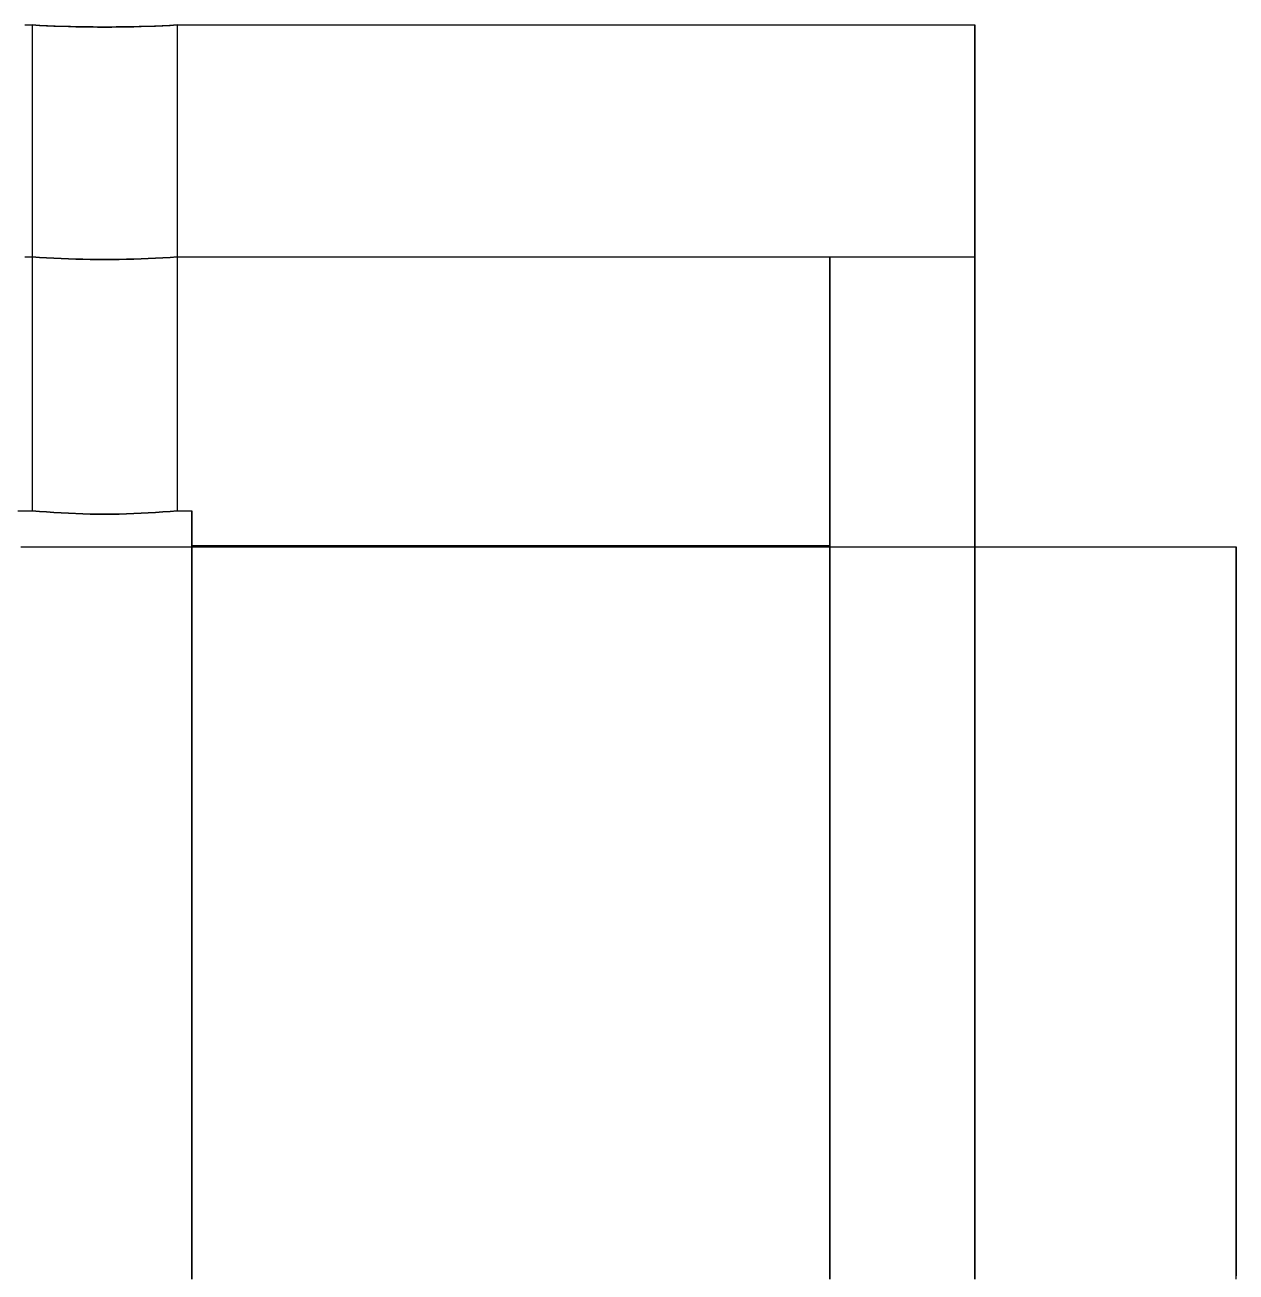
# Model space of a CAD drawing. Header units: millimetres. Extents: x -39 to 393, y -116 to 43.
# Drawn here: x -2.75 to 39, y 0 to 43 of the extents above; entities that cross this region are included whole.
import ezdxf

# ---------------------------------------------------------------- set-up
doc = ezdxf.new("R2010")
doc.units = ezdxf.units.MM
doc.layers.add('HIDDEN', color=8, linetype='Continuous')
doc.layers.add('VISIBLE', color=7, linetype='Continuous')

msp = doc.modelspace()

# ---------------------------------------------------------------- linework, layer by layer
at = {"layer": 'HIDDEN'}
for points in [[(-1.183474, 42.943575), (-1.447771, 42.951671), (-1.710291, 42.961321), (-1.975013, 42.972674), (-2.238976, 42.985614), (-2.5, 43)], [(-2.5, 43), (-2.5, 42.741935), (-2.5, 42.483871), (-2.5, 42.225806), (-2.5, 41.967742), (-2.5, 41.709677), (-2.5, 41.451613), (-2.5, 41.193548), (-2.5, 40.935484), (-2.5, 40.677419), (-2.5, 40.419355), (-2.5, 40.16129), (-2.5, 39.903226), (-2.5, 39.645161), (-2.5, 39.387097), (-2.5, 39.129032), (-2.5, 38.870968), (-2.5, 38.612903), (-2.5, 38.354839), (-2.5, 38.096774), (-2.5, 37.83871), (-2.5, 37.580645), (-2.5, 37.322581), (-2.5, 37.064516), (-2.5, 36.806452), (-2.5, 36.548387), (-2.5, 36.290323), (-2.5, 36.032258), (-2.5, 35.774194), (-2.5, 35.516129), (-2.5, 35.258065), (-2.5, 35)], [(2.5, 43), (2.5, 42.741935), (2.5, 42.483871), (2.5, 42.225806), (2.5, 41.967742), (2.5, 41.709677), (2.5, 41.451613), (2.5, 41.193548), (2.5, 40.935484), (2.5, 40.677419), (2.5, 40.419355), (2.5, 40.16129), (2.5, 39.903226), (2.5, 39.645161), (2.5, 39.387097), (2.5, 39.129032), (2.5, 38.870968), (2.5, 38.612903), (2.5, 38.354839), (2.5, 38.096774), (2.5, 37.83871), (2.5, 37.580645), (2.5, 37.322581), (2.5, 37.064516), (2.5, 36.806452), (2.5, 36.548387), (2.5, 36.290323), (2.5, 36.032258), (2.5, 35.774194), (2.5, 35.516129), (2.5, 35.258065), (2.5, 35)], [(30, -0.25), (30, 0), (30, 0.25), (30, 0.5), (30, 0.75), (30, 1), (30, 1.25), (30, 1.5), (30, 1.75), (30, 2), (30, 2.25), (30, 2.5), (30, 2.75), (30, 3), (30, 3.25), (30, 3.5), (30, 3.75), (30, 4), (30, 4.25), (30, 4.5), (30, 4.75), (30, 5), (30, 5.25), (30, 5.5), (30, 5.75), (30, 6), (30, 6.25), (30, 6.5), (30, 6.75), (30, 7), (30, 7.25), (30, 7.5), (30, 7.75), (30, 8), (30, 8.25), (30, 8.5), (30, 8.75), (30, 9), (30, 9.25), (30, 9.501024), (30, 9.75), (30, 10), (30, 10.25), (30, 10.5), (30, 10.75), (30, 11), (30, 11.25), (30, 11.5), (30, 11.75), (30, 12), (30, 12.25), (30, 12.5), (30, 12.75), (30, 13), (30, 13.25), (30, 13.5), (30, 13.75), (30, 14), (30, 14.25), (30, 14.5), (30, 14.75), (30, 15), (30, 15.25), (30, 15.5), (30, 15.75), (30, 16), (30, 16.25), (30, 16.5), (30, 16.75), (30, 17), (30, 17.25), (30, 17.5), (30, 17.75), (30, 18), (30, 18.25), (30, 18.500107), (30, 18.75), (30, 19), (30, 19.25), (30, 19.5), (30, 19.75), (30, 20), (30, 20.25), (30, 20.5), (30, 20.75), (30, 21), (30, 21.25), (30, 21.5), (30, 21.75), (30, 22), (30, 22.25), (30, 22.5), (30, 22.75), (30, 23), (30, 23.25), (30, 23.5), (30, 23.75), (30, 24), (30, 24.25), (30, 24.5), (30, 24.75), (30, 25), (30, 25.25), (30, 25.5), (30, 25.75), (30, 26), (30, 26.25), (30, 26.5), (30, 26.75), (30, 27), (30, 27.25), (30, 27.5), (30, 27.75), (30, 28), (30, 28.25), (30, 28.5), (30, 28.75), (30, 29), (30, 29.25), (30, 29.5), (30, 29.75), (30, 30), (30, 30.25), (30, 30.5), (30, 30.75), (30, 31), (30, 31.25), (30, 31.5), (30, 31.75), (30, 32), (30, 32.25), (30, 32.5), (30, 32.75), (30, 33), (30, 33.25), (30, 33.5), (30, 33.75), (30, 34), (30, 34.25), (30, 34.5), (30, 34.75), (30, 35), (30, 35.25), (30, 35.5), (30, 35.75), (30, 36), (30, 36.25), (30, 36.5), (30, 36.75), (30, 37), (30, 37.25), (30, 37.5), (30, 37.75), (30, 38), (30, 38.25), (30, 38.5), (30, 38.755008), (30, 39), (30, 39.25), (30, 39.5), (30, 39.75), (30, 40), (30, 40.25), (30, 40.5), (30, 40.75), (30, 41), (30, 41.25), (30, 41.5), (30, 41.75), (30, 42), (30, 42.25), (30, 42.5), (30, 42.75), (30, 43)], [(-2.752809, 35), (-2.5, 35)], [(-2.752294, 35), (-2.5, 35)], [(2.5, 35), (2.250671, 34.983075), (2.001723, 34.967941), (1.751309, 34.9545), (1.501005, 34.942854), (1.251154, 34.933013), (1.001029, 34.924949), (0.750643, 34.918669), (0.50056, 34.914189), (0.250214, 34.911497), (0, 34.9106), (-0.250214, 34.911497), (-0.50056, 34.914189), (-0.750643, 34.918669), (-1.001029, 34.924949), (-1.251154, 34.933013), (-1.501004, 34.942854), (-1.751308, 34.9545), (-2.001722, 34.967941), (-2.25067, 34.983075), (-2.5, 35)], [(-2.5, 35), (-2.251272, 34.983113), (-2.001739, 34.967942), (-1.751508, 34.95451), (-1.501375, 34.942869), (-1.250931, 34.933005), (-1.000982, 34.924948), (-0.750777, 34.918672), (-0.500465, 34.914187), (-0.250284, 34.911497), (0, 34.9106)], [(2.5, 35), (2.250674, 34.983075), (2.001723, 34.967941), (1.75131, 34.9545), (1.501007, 34.942854), (1.251152, 34.933013), (1.00103, 34.924949), (0.750641, 34.918669), (0.50056, 34.914189), (0.250214, 34.911497), (0, 34.9106), (-0.250215, 34.911497), (-0.500559, 34.914189), (-0.750645, 34.918669), (-1.001028, 34.924949), (-1.251157, 34.933013), (-1.500998, 34.942853), (-1.7513, 34.9545), (-2.001718, 34.967941), (-2.250662, 34.983074), (-2.5, 35)], [(-2.5, 35), (-2.251272, 34.983113), (-2.001739, 34.967942), (-1.751507, 34.95451), (-1.501375, 34.942869), (-1.25093, 34.933005), (-1.000982, 34.924948), (-0.750777, 34.918672), (-0.500465, 34.914187), (-0.250284, 34.911497), (0, 34.9106)], [(-2.5, 35), (-2.5, 34.742647), (-2.5, 34.485294), (-2.5, 34.227941), (-2.5, 33.970588), (-2.5, 33.713235), (-2.5, 33.455882), (-2.5, 33.198529), (-2.5, 32.941176), (-2.5, 32.683824), (-2.5, 32.426471), (-2.5, 32.169118), (-2.5, 31.911765), (-2.5, 31.654412), (-2.5, 31.397059), (-2.5, 31.139706), (-2.5, 30.882353), (-2.5, 30.625), (-2.5, 30.367647), (-2.5, 30.110294), (-2.5, 29.852941), (-2.5, 29.595588), (-2.5, 29.338235), (-2.5, 29.080882), (-2.5, 28.823529), (-2.5, 28.566176), (-2.5, 28.308824), (-2.5, 28.051471), (-2.5, 27.794118), (-2.5, 27.536765), (-2.5, 27.279412), (-2.5, 27.022059), (-2.5, 26.764706), (-2.5, 26.507353), (-2.5, 26.25)], [(0, 34.9106), (0.250284, 34.911497), (0.500459, 34.914187), (0.750786, 34.918672), (1.000968, 34.924947), (1.250978, 34.933007), (1.501404, 34.942871), (1.751553, 34.954512), (2.00175, 34.967942), (2.251295, 34.983115), (2.5, 35)], [(0, 34.9106), (0.250284, 34.911497), (0.500459, 34.914187), (0.750786, 34.918672), (1.000968, 34.924947), (1.250978, 34.933007), (1.501404, 34.942871), (1.751553, 34.954512), (2.00175, 34.967942), (2.251295, 34.983115), (2.5, 35)], [(2.5, 35), (2.752294, 35), (3.004587, 35), (3.256881, 35), (3.509174, 35), (3.761468, 35), (4.013761, 35), (4.266055, 35), (4.518349, 35), (4.770642, 35), (5.022936, 35), (5.275229, 35), (5.527523, 35), (5.779817, 35), (6.03211, 35), (6.284404, 35), (6.536697, 35), (6.788991, 35), (7.041284, 35), (7.293578, 35), (7.545872, 35), (7.798165, 35), (8.050459, 35), (8.302752, 35), (8.555046, 35), (8.807339, 35), (9.059633, 35), (9.311927, 35), (9.56422, 35), (9.816514, 35), (10.068807, 35), (10.321101, 35), (10.573394, 35), (10.825688, 35), (11.077982, 35), (11.330275, 35), (11.582569, 35), (11.834862, 35), (12.087156, 35), (12.33945, 35), (12.591743, 35), (12.844037, 35), (13.09633, 35), (13.348624, 35), (13.600917, 35), (13.853211, 35), (14.105505, 35), (14.357798, 35), (14.610092, 35), (14.862385, 35), (15.114679, 35), (15.366972, 35), (15.619266, 35), (15.87156, 35), (16.123853, 35), (16.376147, 35), (16.62844, 35), (16.880734, 35), (17.133028, 35), (17.385321, 35), (17.637615, 35), (17.889908, 35), (18.142202, 35), (18.394495, 35), (18.646789, 35), (18.899083, 35), (19.151376, 35), (19.40367, 35), (19.655963, 35), (19.908257, 35), (20.16055, 35), (20.412844, 35), (20.665138, 35), (20.917431, 35), (21.169725, 35), (21.422018, 35), (21.674312, 35), (21.926606, 35), (22.178899, 35), (22.431193, 35), (22.683486, 35), (22.93578, 35), (23.188073, 35), (23.440367, 35), (23.692661, 35), (23.944954, 35), (24.197248, 35), (24.449541, 35), (24.701835, 35), (24.954128, 35), (25.206422, 35), (25.458716, 35), (25.711009, 35), (25.963303, 35), (26.215596, 35), (26.46789, 35), (26.720183, 35), (26.972477, 35), (27.224771, 35), (27.477064, 35), (27.729358, 35), (27.981651, 35), (28.233945, 35), (28.486239, 35), (28.738532, 35), (28.990826, 35), (29.243119, 35), (29.495413, 35), (29.747706, 35), (30, 35)], [(2.5, 35), (2.752809, 35), (3.005618, 35), (3.258427, 35), (3.511236, 35), (3.764045, 35), (4.016854, 35), (4.269663, 35), (4.522472, 35), (4.775281, 35), (5.02809, 35), (5.280899, 35), (5.533708, 35), (5.786517, 35), (6.039326, 35), (6.292135, 35), (6.544944, 35), (6.797753, 35), (7.050562, 35), (7.303371, 35), (7.55618, 35), (7.808989, 35), (8.061798, 35), (8.314607, 35), (8.567416, 35), (8.820225, 35), (9.073034, 35), (9.325843, 35), (9.578652, 35), (9.831461, 35), (10.08427, 35), (10.337079, 35), (10.589888, 35), (10.842697, 35), (11.095506, 35), (11.348315, 35), (11.601124, 35), (11.853933, 35), (12.106742, 35), (12.359551, 35), (12.61236, 35), (12.865169, 35), (13.117978, 35), (13.370787, 35), (13.623596, 35), (13.876404, 35), (14.129213, 35), (14.382022, 35), (14.634831, 35), (14.88764, 35), (15.140449, 35), (15.393258, 35), (15.646067, 35), (15.898876, 35), (16.151685, 35), (16.404494, 35), (16.657303, 35), (16.910112, 35), (17.162921, 35), (17.41573, 35), (17.668539, 35), (17.921348, 35), (18.174157, 35), (18.426966, 35), (18.679775, 35), (18.932584, 35), (19.185393, 35), (19.438202, 35), (19.691011, 35), (19.94382, 35), (20.196629, 35), (20.449438, 35), (20.702247, 35), (20.955056, 35), (21.207865, 35), (21.460674, 35), (21.713483, 35), (21.966292, 35), (22.219101, 35), (22.47191, 35), (22.724719, 35), (22.977528, 35), (23.230337, 35), (23.483146, 35), (23.735955, 35), (23.988764, 35), (24.241573, 35), (24.494382, 35), (24.747191, 35), (25, 35)], [(2.5, 35), (2.5, 34.742647), (2.5, 34.485294), (2.5, 34.227941), (2.5, 33.970588), (2.5, 33.713235), (2.5, 33.455882), (2.5, 33.198529), (2.5, 32.941176), (2.5, 32.683824), (2.5, 32.426471), (2.5, 32.169118), (2.5, 31.911765), (2.5, 31.654412), (2.5, 31.397059), (2.5, 31.139706), (2.5, 30.882353), (2.5, 30.625), (2.5, 30.367647), (2.5, 30.110294), (2.5, 29.852941), (2.5, 29.595588), (2.5, 29.338235), (2.5, 29.080882), (2.5, 28.823529), (2.5, 28.566176), (2.5, 28.308824), (2.5, 28.051471), (2.5, 27.794118), (2.5, 27.536765), (2.5, 27.279412), (2.5, 27.022059), (2.5, 26.764706), (2.5, 26.507353), (2.5, 26.25)], [(25, 35), (25, 34.749104), (25, 34.498208), (25, 34.247312), (25, 33.996416), (25, 33.74552), (25, 33.494624), (25, 33.243728), (25, 32.992832), (25, 32.741935), (25, 32.491039), (25, 32.240143), (25, 31.989247), (25, 31.738351), (25, 31.487455), (25, 31.236559), (25, 30.985663), (25, 30.734767), (25, 30.483871), (25, 30.232975), (25, 29.982079), (25, 29.731183), (25, 29.480287), (25, 29.229391), (25, 28.978495), (25, 28.727599), (25, 28.476703), (25, 28.225806), (25, 27.97491), (25, 27.724014), (25, 27.473118), (25, 27.222222), (25, 26.971326), (25, 26.72043), (25, 26.469534), (25, 26.218638), (25, 25.967742), (25, 25.716846), (25, 25.46595), (25, 25.215054), (25, 24.964158), (25, 24.713262), (25, 24.462366), (25, 24.21147), (25, 23.960573), (25, 23.709677), (25, 23.458781), (25, 23.207885), (25, 22.956989), (25, 22.706093), (25, 22.455197), (25, 22.204301), (25, 21.953405), (25, 21.702509), (25, 21.451613), (25, 21.200717), (25, 20.949821), (25, 20.698925), (25, 20.448029), (25, 20.197133), (25, 19.946237), (25, 19.695341), (25, 19.444444), (25, 19.193548), (25, 18.942652), (25, 18.691756), (25, 18.44086), (25, 18.189964), (25, 17.939068), (25, 17.688172), (25, 17.437276), (25, 17.18638), (25, 16.935484), (25, 16.684588), (25, 16.433692), (25, 16.182796), (25, 15.9319), (25, 15.681004), (25, 15.430108), (25, 15.183424), (25, 14.928315), (25, 14.677419), (25, 14.426523), (25, 14.175627), (25, 13.924731), (25, 13.673835), (25, 13.422939), (25, 13.172043), (25, 12.921147), (25, 12.670251), (25, 12.419355), (25, 12.168459), (25, 11.917563), (25, 11.666667), (25, 11.415771), (25, 11.164875), (25, 10.913978), (25, 10.663082), (25, 10.412186), (25, 10.16129), (25, 9.910394), (25, 9.659498), (25, 9.408602), (25, 9.157706), (25, 8.90681), (25, 8.655914), (25, 8.405018), (25, 8.154122), (25, 7.903226), (25, 7.65233), (25, 7.401434), (25, 7.150538), (25, 6.899642), (25, 6.648746), (25, 6.397849), (25, 6.146953), (25, 5.896057), (25, 5.645161), (25, 5.394265), (25, 5.143369), (25, 4.892473), (25, 4.641577), (25, 4.390681), (25, 4.139785), (25, 3.888889), (25, 3.637993), (25, 3.387097), (25, 3.136201), (25, 2.885305), (25, 2.634409), (25, 2.383513), (25, 2.132616), (25, 1.88172), (25, 1.630824), (25, 1.379928), (25, 1.129032), (25, 0.878136), (25, 0.62724), (25, 0.376344), (25, 0.125448), (25, -0.125448)], [(25, -0.125448), (25, 0.125448), (25, 0.376344), (25, 0.62724), (25, 0.878136), (25, 1.129032), (25, 1.379928), (25, 1.630824), (25, 1.88172), (25, 2.132616), (25, 2.383513), (25, 2.634409), (25, 2.885305), (25, 3.136201), (25, 3.387097), (25, 3.637993), (25, 3.888889), (25, 4.139785), (25, 4.390681), (25, 4.641577), (25, 4.892473), (25, 5.143369), (25, 5.394265), (25, 5.645161), (25, 5.896057), (25, 6.146953), (25, 6.397849), (25, 6.648746), (25, 6.899642), (25, 7.150538), (25, 7.401434), (25, 7.65233), (25, 7.903226), (25, 8.154122), (25, 8.405018), (25, 8.655914), (25, 8.90681), (25, 9.157706), (25, 9.408602), (25, 9.659498), (25, 9.910394), (25, 10.16129), (25, 10.412186), (25, 10.663082), (25, 10.913978), (25, 11.164875), (25, 11.415771), (25, 11.666667), (25, 11.917563), (25, 12.168459), (25, 12.419355), (25, 12.670251), (25, 12.921147), (25, 13.172043), (25, 13.422939), (25, 13.673835), (25, 13.924731), (25, 14.175627), (25, 14.426523), (25, 14.677419), (25, 14.928315), (25, 15.183424), (25, 15.430108), (25, 15.681004), (25, 15.9319), (25, 16.182796), (25, 16.433692), (25, 16.684588), (25, 16.935484), (25, 17.18638), (25, 17.437276), (25, 17.688172), (25, 17.939068), (25, 18.189964), (25, 18.44086), (25, 18.691756), (25, 18.942652), (25, 19.193548), (25, 19.444444), (25, 19.695341), (25, 19.946237), (25, 20.197133), (25, 20.448029), (25, 20.698925), (25, 20.949821), (25, 21.200717), (25, 21.451613), (25, 21.702509), (25, 21.953405), (25, 22.204301), (25, 22.455197), (25, 22.706093), (25, 22.956989), (25, 23.207885), (25, 23.458781), (25, 23.709677), (25, 23.960573), (25, 24.21147), (25, 24.462366), (25, 24.713262), (25, 24.964158), (25, 25.215054), (25, 25.46595), (25, 25.716846), (25, 25.967742), (25, 26.218638), (25, 26.469534), (25, 26.72043), (25, 26.971326), (25, 27.222222), (25, 27.473118), (25, 27.724014), (25, 27.97491), (25, 28.225806), (25, 28.476703), (25, 28.727599), (25, 28.978495), (25, 29.229391), (25, 29.480287), (25, 29.731183), (25, 29.982079), (25, 30.232975), (25, 30.483871), (25, 30.734767), (25, 30.985663), (25, 31.236559), (25, 31.487455), (25, 31.738351), (25, 31.989247), (25, 32.240143), (25, 32.491039), (25, 32.741935), (25, 32.992832), (25, 33.243728), (25, 33.494624), (25, 33.74552), (25, 33.996416), (25, 34.247312), (25, 34.498208), (25, 34.749104), (25, 35)], [(30, 35), (30, 34.749104), (30, 34.498208), (30, 34.247312), (30, 33.996416), (30, 33.74552), (30, 33.494624), (30, 33.243728), (30, 32.992832), (30, 32.741935), (30, 32.491039), (30, 32.240143), (30, 31.989247), (30, 31.738351), (30, 31.487455), (30, 31.236559), (30, 30.985663), (30, 30.734767), (30, 30.483871), (30, 30.232975), (30, 29.982079), (30, 29.731183), (30, 29.480287), (30, 29.229391), (30, 28.978495), (30, 28.727599), (30, 28.476703), (30, 28.225806), (30, 27.97491), (30, 27.724014), (30, 27.473118), (30, 27.222222), (30, 26.971326), (30, 26.72043), (30, 26.469534), (30, 26.218638), (30, 25.967742), (30, 25.716846), (30, 25.46595), (30, 25.215054), (30, 24.964158), (30, 24.713262), (30, 24.462366), (30, 24.21147), (30, 23.960573), (30, 23.709677), (30, 23.458781), (30, 23.207885), (30, 22.956989), (30, 22.706093), (30, 22.455197), (30, 22.204301), (30, 21.953405), (30, 21.702509), (30, 21.451613), (30, 21.200717), (30, 20.949821), (30, 20.698925), (30, 20.448029), (30, 20.197133), (30, 19.946237), (30, 19.695341), (30, 19.444444), (30, 19.193548), (30, 18.942652), (30, 18.691756), (30, 18.44086), (30, 18.189964), (30, 17.939068), (30, 17.688172), (30, 17.437276), (30, 17.18638), (30, 16.935484), (30, 16.684588), (30, 16.433692), (30, 16.182796), (30, 15.9319), (30, 15.681004), (30, 15.430108), (30, 15.183424), (30, 14.928315), (30, 14.677419), (30, 14.426523), (30, 14.175627), (30, 13.924731), (30, 13.673835), (30, 13.422939), (30, 13.172043), (30, 12.921147), (30, 12.670251), (30, 12.419355), (30, 12.168459), (30, 11.917563), (30, 11.666667), (30, 11.415771), (30, 11.164875), (30, 10.913978), (30, 10.663082), (30, 10.412186), (30, 10.16129), (30, 9.910394), (30, 9.659498), (30, 9.408602), (30, 9.157706), (30, 8.90681), (30, 8.655914), (30, 8.405018), (30, 8.154122), (30, 7.903226), (30, 7.65233), (30, 7.401434), (30, 7.150538), (30, 6.899642), (30, 6.648746), (30, 6.397849), (30, 6.146953), (30, 5.896057), (30, 5.645161), (30, 5.394265), (30, 5.143369), (30, 4.892473), (30, 4.641577), (30, 4.390681), (30, 4.139785), (30, 3.888889), (30, 3.637993), (30, 3.387097), (30, 3.136201), (30, 2.885305), (30, 2.634409), (30, 2.383513), (30, 2.132616), (30, 1.88172), (30, 1.630824), (30, 1.379928), (30, 1.129032), (30, 0.878136), (30, 0.62724), (30, 0.376344), (30, 0.125448), (30, -0.125448)], [(30, -0.125448), (30, 0.125448), (30, 0.376344), (30, 0.62724), (30, 0.878136), (30, 1.129032), (30, 1.379928), (30, 1.630824), (30, 1.88172), (30, 2.132616), (30, 2.383513), (30, 2.634409), (30, 2.885305), (30, 3.136201), (30, 3.387097), (30, 3.637993), (30, 3.888889), (30, 4.139785), (30, 4.390681), (30, 4.641577), (30, 4.892473), (30, 5.143369), (30, 5.394265), (30, 5.645161), (30, 5.896057), (30, 6.146953), (30, 6.397849), (30, 6.648746), (30, 6.899642), (30, 7.150538), (30, 7.401434), (30, 7.65233), (30, 7.903226), (30, 8.154122), (30, 8.405018), (30, 8.655914), (30, 8.90681), (30, 9.157706), (30, 9.408602), (30, 9.659498), (30, 9.910394), (30, 10.16129), (30, 10.412186), (30, 10.663082), (30, 10.913978), (30, 11.164875), (30, 11.415771), (30, 11.666667), (30, 11.917563), (30, 12.168459), (30, 12.419355), (30, 12.670251), (30, 12.921147), (30, 13.172043), (30, 13.422939), (30, 13.673835), (30, 13.924731), (30, 14.175627), (30, 14.426523), (30, 14.677419), (30, 14.928315), (30, 15.183424), (30, 15.430108), (30, 15.681004), (30, 15.9319), (30, 16.182796), (30, 16.433692), (30, 16.684588), (30, 16.935484), (30, 17.18638), (30, 17.437276), (30, 17.688172), (30, 17.939068), (30, 18.189964), (30, 18.44086), (30, 18.691756), (30, 18.942652), (30, 19.193548), (30, 19.444444), (30, 19.695341), (30, 19.946237), (30, 20.197133), (30, 20.448029), (30, 20.698925), (30, 20.949821), (30, 21.200717), (30, 21.451613), (30, 21.702509), (30, 21.953405), (30, 22.204301), (30, 22.455197), (30, 22.706093), (30, 22.956989), (30, 23.207885), (30, 23.458781), (30, 23.709677), (30, 23.960573), (30, 24.21147), (30, 24.462366), (30, 24.713262), (30, 24.964158), (30, 25.215054), (30, 25.46595), (30, 25.716846), (30, 25.967742), (30, 26.218638), (30, 26.469534), (30, 26.72043), (30, 26.971326), (30, 27.222222), (30, 27.473118), (30, 27.724014), (30, 27.97491), (30, 28.225806), (30, 28.476703), (30, 28.727599), (30, 28.978495), (30, 29.229391), (30, 29.480287), (30, 29.731183), (30, 29.982079), (30, 30.232975), (30, 30.483871), (30, 30.734767), (30, 30.985663), (30, 31.236559), (30, 31.487455), (30, 31.738351), (30, 31.989247), (30, 32.240143), (30, 32.491039), (30, 32.741935), (30, 32.992832), (30, 33.243728), (30, 33.494624), (30, 33.74552), (30, 33.996416), (30, 34.247312), (30, 34.498208), (30, 34.749104), (30, 35)], [(-3, 26.25), (-2.5, 26.25)], [(2.5, 26.25), (2.250936, 26.227451), (2.002189, 26.207275), (1.751892, 26.189342), (1.501635, 26.173792), (1.251774, 26.160647), (1.001585, 26.149869), (0.751095, 26.141474), (0.500878, 26.135481), (0.250378, 26.131881), (0, 26.130681), (-0.25038, 26.131881), (-0.500878, 26.135481), (-0.751099, 26.141474), (-1.001583, 26.149869), (-1.251778, 26.160647), (-1.501625, 26.173792), (-1.751883, 26.189341), (-2.002184, 26.207275), (-2.250924, 26.22745), (-2.5, 26.25)], [(-2.5, 26.25), (-2.251538, 26.227503), (-2.00221, 26.207277), (-1.752093, 26.189355), (-1.502006, 26.173814), (-1.251547, 26.160636), (-1.001539, 26.149868), (-0.751229, 26.141477), (-0.500784, 26.135479), (-0.250449, 26.131881), (0, 26.130681)], [(0, 26.130681), (0.250449, 26.131881), (0.500777, 26.135479), (0.751238, 26.141478), (1.001525, 26.149867), (1.251595, 26.160638), (1.502035, 26.173815), (1.752141, 26.189358), (2.002222, 26.207277), (2.251562, 26.227505), (2.5, 26.25)], [(2.5, 26.25), (3, 26.25)], [(3, 26.25), (3, 26), (3, 25.75), (3, 25.5), (3, 25.25), (3, 25), (3, 24.75), (3, 24.5), (3, 24.25), (3, 24), (3, 23.75), (3, 23.5), (3, 23.25), (3, 23), (3, 22.75), (3, 22.5), (3, 22.25), (3, 22), (3, 21.75), (3, 21.5), (3, 21.25), (3, 21), (3, 20.75), (3, 20.504792), (3, 20.25), (3, 20), (3, 19.75), (3, 19.5), (3, 19.25), (3, 19), (3, 18.75), (3, 18.5), (3, 18.25), (3, 18), (3, 17.75), (3, 17.5), (3, 17.25), (3, 17), (3, 16.75), (3, 16.5), (3, 16.25008), (3, 16), (3, 15.75), (3, 15.5), (3, 15.25), (3, 15), (3, 14.75), (3, 14.5), (3, 14.25), (3, 14), (3, 13.75), (3, 13.5), (3, 13.25), (3, 13), (3, 12.75), (3, 12.5), (3, 12.25), (3, 12), (3, 11.75), (3, 11.5), (3, 11.25), (3, 11), (3, 10.75), (3, 10.5), (3, 10.25), (3, 10), (3, 9.75), (3, 9.5), (3, 9.25), (3, 9), (3, 8.75), (3, 8.5), (3, 8.25), (3, 8), (3, 7.75), (3, 7.5), (3, 7.25), (3, 7), (3, 6.75), (3, 6.5), (3, 6.25), (3, 6), (3, 5.750435), (3, 5.5), (3, 5.25), (3, 5), (3, 4.75), (3, 4.5), (3, 4.25), (3, 4), (3, 3.75), (3, 3.5), (3, 3.25), (3, 3), (3, 2.75), (3, 2.5), (3, 2.25), (3, 2), (3, 1.75), (3, 1.5), (3, 1.25), (3, 1), (3, 0.75), (3, 0.5), (3, 0.25), (3, 0), (3, -0.25)], [(3, -0.25), (3, 0), (3, 0.25), (3, 0.5), (3, 0.75), (3, 1), (3, 1.25), (3, 1.5), (3, 1.75), (3, 2), (3, 2.25), (3, 2.5), (3, 2.75), (3, 3), (3, 3.25), (3, 3.5), (3, 3.75), (3, 4), (3, 4.25), (3, 4.5), (3, 4.75), (3, 5), (3, 5.25), (3, 5.5), (3, 5.750435), (3, 6), (3, 6.25), (3, 6.5), (3, 6.75), (3, 7), (3, 7.25), (3, 7.5), (3, 7.75), (3, 8), (3, 8.25), (3, 8.5), (3, 8.75), (3, 9), (3, 9.25), (3, 9.5), (3, 9.75), (3, 10), (3, 10.25), (3, 10.5), (3, 10.75), (3, 11), (3, 11.25), (3, 11.5), (3, 11.75), (3, 12), (3, 12.25), (3, 12.5), (3, 12.75), (3, 13), (3, 13.25), (3, 13.5), (3, 13.75), (3, 14), (3, 14.25), (3, 14.5), (3, 14.75), (3, 15), (3, 15.25), (3, 15.5), (3, 15.75), (3, 16), (3, 16.25008), (3, 16.5), (3, 16.75), (3, 17), (3, 17.25), (3, 17.5), (3, 17.75), (3, 18), (3, 18.25), (3, 18.5), (3, 18.75), (3, 19), (3, 19.25), (3, 19.5), (3, 19.75), (3, 20), (3, 20.25), (3, 20.504792), (3, 20.75), (3, 21), (3, 21.25), (3, 21.5), (3, 21.75), (3, 22), (3, 22.25), (3, 22.5), (3, 22.75), (3, 23), (3, 23.25), (3, 23.5), (3, 23.75), (3, 24), (3, 24.25), (3, 24.5), (3, 24.75), (3, 25), (3, 25.25), (3, 25.5), (3, 25.75), (3, 26), (3, 26.25)], [(-2.887029, 25), (-2.635983, 25), (-2.384937, 25), (-2.133891, 25), (-1.882845, 25), (-1.631799, 25), (-1.380753, 25), (-1.129707, 25), (-0.878661, 25), (-0.627615, 25), (-0.376569, 25), (-0.125523, 25), (0.125523, 25), (0.376569, 25), (0.627615, 25), (0.878661, 25), (1.129707, 25), (1.380753, 25), (1.631799, 25), (1.882845, 25), (2.133891, 25), (2.384937, 25), (2.635983, 25), (2.887029, 25), (3.138075, 25), (3.389121, 25), (3.640167, 25), (3.891213, 25), (4.142259, 25), (4.393305, 25), (4.644351, 25), (4.895397, 25), (5.146444, 25), (5.39749, 25), (5.648536, 25), (5.899582, 25), (6.150628, 25), (6.401674, 25), (6.65272, 25), (6.903766, 25), (7.154812, 25), (7.405858, 25), (7.656904, 25), (7.90795, 25), (8.158996, 25), (8.410042, 25), (8.661088, 25), (8.912134, 25), (9.16318, 25), (9.414226, 25), (9.665272, 25), (9.916318, 25), (10.167364, 25), (10.41841, 25), (10.669456, 25), (10.920502, 25), (11.171548, 25), (11.422594, 25), (11.67364, 25), (11.924686, 25), (12.175732, 25), (12.426778, 25), (12.677824, 25), (12.92887, 25), (13.179916, 25), (13.430962, 25), (13.682008, 25), (13.933054, 25), (14.1841, 25), (14.435146, 25), (14.686192, 25), (14.937238, 25), (15.188285, 25), (15.439331, 25), (15.690377, 25), (15.941423, 25), (16.192469, 25), (16.443515, 25), (16.694561, 25), (16.945607, 25), (17.196653, 25), (17.447699, 25), (17.698745, 25), (17.949791, 25), (18.200837, 25), (18.451883, 25), (18.702929, 25), (18.953975, 25), (19.205021, 25), (19.456067, 25), (19.707113, 25), (19.958159, 25), (20.209205, 25), (20.460251, 25), (20.711297, 25), (20.962343, 25), (21.213389, 25), (21.464435, 25), (21.715481, 25), (21.966527, 25), (22.217573, 25), (22.468619, 25), (22.719665, 25), (22.970711, 25), (23.221757, 25), (23.472803, 25), (23.723849, 25), (23.974895, 25), (24.225941, 25), (24.476987, 25), (24.728033, 25), (24.979079, 25), (25.230126, 25), (25.481172, 25), (25.732218, 25), (25.983264, 25), (26.23431, 25), (26.485356, 25), (26.736402, 25), (26.987448, 25), (27.238494, 25), (27.48954, 25), (27.740586, 25), (27.991632, 25), (28.242678, 25), (28.493724, 25), (28.74477, 25), (28.995816, 25), (29.246862, 25), (29.497908, 25), (29.748954, 25), (30, 25)], [(3, 25.05), (3, 24.7995), (3, 24.549), (3, 24.2985), (3, 24.048), (3, 23.7975), (3, 23.547), (3, 23.2965), (3, 23.046), (3, 22.7955), (3, 22.551094), (3, 22.2945), (3, 22.044), (3, 21.7935), (3, 21.543), (3, 21.2925), (3, 21.042), (3, 20.7915), (3, 20.541), (3, 20.2905), (3, 20.04), (3, 19.7895), (3, 19.539), (3, 19.2885), (3, 19.038), (3, 18.7875), (3, 18.537), (3, 18.2865), (3, 18.036), (3, 17.7855), (3, 17.535), (3, 17.2845), (3, 17.034), (3, 16.7835), (3, 16.533), (3, 16.2825), (3, 16.032), (3, 15.7815), (3, 15.531), (3, 15.2805), (3, 15.03), (3, 14.7795), (3, 14.529), (3, 14.2785), (3, 14.028), (3, 13.7775), (3, 13.527), (3, 13.2765), (3, 13.026), (3, 12.7755), (3, 12.525), (3, 12.2745), (3, 12.024), (3, 11.7735), (3, 11.523), (3, 11.2725), (3, 11.022), (3, 10.772582), (3, 10.521), (3, 10.2705), (3, 10.02), (3, 9.7695), (3, 9.519), (3, 9.2685), (3, 9.018), (3, 8.7675), (3, 8.517), (3, 8.2665), (3, 8.016), (3, 7.7655), (3, 7.515), (3, 7.2645), (3, 7.014), (3, 6.7635), (3, 6.513), (3, 6.2625), (3, 6.012), (3, 5.7615), (3, 5.511), (3, 5.2605), (3, 5.01), (3, 4.7595), (3, 4.509), (3, 4.2585), (3, 4.008), (3, 3.7575), (3, 3.507), (3, 3.2565), (3, 3.006), (3, 2.7555), (3, 2.505), (3, 2.2545), (3, 2.004), (3, 1.7535), (3, 1.503), (3, 1.2525), (3, 1.002), (3, 0.7515), (3, 0.501), (3, 0.2505), (3, 0), (3, -0.2505)], [(3, -0.2505), (3, 0), (3, 0.2505), (3, 0.501), (3, 0.7515), (3, 1.002), (3, 1.2525), (3, 1.503), (3, 1.7535), (3, 2.004), (3, 2.2545), (3, 2.505), (3, 2.7555), (3, 3.006), (3, 3.2565), (3, 3.507), (3, 3.7575), (3, 4.008), (3, 4.2585), (3, 4.509), (3, 4.7595), (3, 5.01), (3, 5.2605), (3, 5.511), (3, 5.7615), (3, 6.012), (3, 6.2625), (3, 6.513), (3, 6.7635), (3, 7.014), (3, 7.2645), (3, 7.515), (3, 7.7655), (3, 8.016), (3, 8.2665), (3, 8.517), (3, 8.7675), (3, 9.018), (3, 9.2685), (3, 9.519), (3, 9.7695), (3, 10.02), (3, 10.2705), (3, 10.521), (3, 10.772582), (3, 11.022), (3, 11.2725), (3, 11.523), (3, 11.7735), (3, 12.024), (3, 12.2745), (3, 12.525), (3, 12.7755), (3, 13.026), (3, 13.2765), (3, 13.527), (3, 13.7775), (3, 14.028), (3, 14.2785), (3, 14.529), (3, 14.7795), (3, 15.03), (3, 15.2805), (3, 15.531), (3, 15.7815), (3, 16.032), (3, 16.2825), (3, 16.533), (3, 16.7835), (3, 17.034), (3, 17.2845), (3, 17.535), (3, 17.7855), (3, 18.036), (3, 18.2865), (3, 18.537), (3, 18.7875), (3, 19.038), (3, 19.2885), (3, 19.539), (3, 19.7895), (3, 20.04), (3, 20.2905), (3, 20.541), (3, 20.7915), (3, 21.042), (3, 21.2925), (3, 21.543), (3, 21.7935), (3, 22.044), (3, 22.2945), (3, 22.551094), (3, 22.7955), (3, 23.046), (3, 23.2965), (3, 23.547), (3, 23.7975), (3, 24.048), (3, 24.2985), (3, 24.549), (3, 24.7995), (3, 25.05)], [(3, 25.05), (3.252874, 25.05), (3.505747, 25.05), (3.758621, 25.05), (4.011494, 25.05), (4.264368, 25.05), (4.517241, 25.05), (4.770115, 25.05), (5.022989, 25.05), (5.275862, 25.05), (5.528736, 25.05), (5.781609, 25.05), (6.034483, 25.05), (6.287356, 25.05), (6.54023, 25.05), (6.793103, 25.05), (7.045977, 25.05), (7.298851, 25.05), (7.551724, 25.05), (7.804598, 25.05), (8.057471, 25.05), (8.310345, 25.05), (8.563218, 25.05), (8.816092, 25.05), (9.068966, 25.05), (9.321839, 25.05), (9.574713, 25.05), (9.827586, 25.05), (10.08046, 25.05), (10.333333, 25.05), (10.586207, 25.05), (10.83908, 25.05), (11.091954, 25.05), (11.344828, 25.05), (11.597701, 25.05), (11.850575, 25.05), (12.103448, 25.05), (12.356322, 25.05), (12.609195, 25.05), (12.862069, 25.05), (13.114943, 25.05), (13.367816, 25.05), (13.62069, 25.05), (13.873563, 25.05), (14.126437, 25.05), (14.37931, 25.05), (14.632184, 25.05), (14.885057, 25.05), (15.137931, 25.05), (15.390805, 25.05), (15.643678, 25.05), (15.896552, 25.05), (16.149425, 25.05), (16.402299, 25.05), (16.655172, 25.05), (16.908046, 25.05), (17.16092, 25.05), (17.413793, 25.05), (17.666667, 25.05), (17.91954, 25.05), (18.172414, 25.05), (18.425287, 25.05), (18.678161, 25.05), (18.931034, 25.05), (19.183908, 25.05), (19.436782, 25.05), (19.689655, 25.05), (19.942529, 25.05), (20.195402, 25.05), (20.448276, 25.05), (20.701149, 25.05), (20.954023, 25.05), (21.206897, 25.05), (21.45977, 25.05), (21.712644, 25.05), (21.965517, 25.05), (22.218391, 25.05), (22.471264, 25.05), (22.724138, 25.05), (22.977011, 25.05), (23.229885, 25.05), (23.482759, 25.05), (23.735632, 25.05), (23.988506, 25.05), (24.241379, 25.05), (24.494253, 25.05), (24.747126, 25.05), (25, 25.05)], [(25, 25.05), (25, 24.7995), (25, 24.549), (25, 24.2985), (25, 24.048), (25, 23.7975), (25, 23.547), (25, 23.2965), (25, 23.046), (25, 22.7955), (25, 22.551094), (25, 22.2945), (25, 22.044), (25, 21.7935), (25, 21.543), (25, 21.2925), (25, 21.042), (25, 20.7915), (25, 20.541), (25, 20.2905), (25, 20.04), (25, 19.7895), (25, 19.539), (25, 19.2885), (25, 19.038), (25, 18.7875), (25, 18.537), (25, 18.2865), (25, 18.036), (25, 17.7855), (25, 17.535), (25, 17.2845), (25, 17.034), (25, 16.7835), (25, 16.533), (25, 16.2825), (25, 16.032), (25, 15.7815), (25, 15.531), (25, 15.2805), (25, 15.03), (25, 14.7795), (25, 14.529), (25, 14.2785), (25, 14.028), (25, 13.7775), (25, 13.527), (25, 13.2765), (25, 13.026), (25, 12.7755), (25, 12.525), (25, 12.2745), (25, 12.024), (25, 11.7735), (25, 11.523), (25, 11.2725), (25, 11.022), (25, 10.772582), (25, 10.521), (25, 10.2705), (25, 10.02), (25, 9.7695), (25, 9.519), (25, 9.2685), (25, 9.018), (25, 8.7675), (25, 8.517), (25, 8.2665), (25, 8.016), (25, 7.7655), (25, 7.515), (25, 7.2645), (25, 7.014), (25, 6.7635), (25, 6.513), (25, 6.2625), (25, 6.012), (25, 5.7615), (25, 5.511), (25, 5.2605), (25, 5.01), (25, 4.7595), (25, 4.509), (25, 4.2585), (25, 4.008), (25, 3.7575), (25, 3.507), (25, 3.2565), (25, 3.006), (25, 2.7555), (25, 2.505), (25, 2.2545), (25, 2.004), (25, 1.7535), (25, 1.503), (25, 1.2525), (25, 1.002), (25, 0.7515), (25, 0.501), (25, 0.2505), (25, 0), (25, -0.2505)], [(25, -0.2505), (25, 0), (25, 0.2505), (25, 0.501), (25, 0.7515), (25, 1.002), (25, 1.2525), (25, 1.503), (25, 1.7535), (25, 2.004), (25, 2.2545), (25, 2.505), (25, 2.7555), (25, 3.006), (25, 3.2565), (25, 3.507), (25, 3.7575), (25, 4.008), (25, 4.2585), (25, 4.509), (25, 4.7595), (25, 5.01), (25, 5.2605), (25, 5.511), (25, 5.7615), (25, 6.012), (25, 6.2625), (25, 6.513), (25, 6.7635), (25, 7.014), (25, 7.2645), (25, 7.515), (25, 7.7655), (25, 8.016), (25, 8.2665), (25, 8.517), (25, 8.7675), (25, 9.018), (25, 9.2685), (25, 9.519), (25, 9.7695), (25, 10.02), (25, 10.2705), (25, 10.521), (25, 10.772582), (25, 11.022), (25, 11.2725), (25, 11.523), (25, 11.7735), (25, 12.024), (25, 12.2745), (25, 12.525), (25, 12.7755), (25, 13.026), (25, 13.2765), (25, 13.527), (25, 13.7775), (25, 14.028), (25, 14.2785), (25, 14.529), (25, 14.7795), (25, 15.03), (25, 15.2805), (25, 15.531), (25, 15.7815), (25, 16.032), (25, 16.2825), (25, 16.533), (25, 16.7835), (25, 17.034), (25, 17.2845), (25, 17.535), (25, 17.7855), (25, 18.036), (25, 18.2865), (25, 18.537), (25, 18.7875), (25, 19.038), (25, 19.2885), (25, 19.539), (25, 19.7895), (25, 20.04), (25, 20.2905), (25, 20.541), (25, 20.7915), (25, 21.042), (25, 21.2925), (25, 21.543), (25, 21.7935), (25, 22.044), (25, 22.2945), (25, 22.551094), (25, 22.7955), (25, 23.046), (25, 23.2965), (25, 23.547), (25, 23.7975), (25, 24.048), (25, 24.2985), (25, 24.549), (25, 24.7995), (25, 25.05)], [(39, -0.25), (39, 0), (39, 0.25), (39, 0.5), (39, 0.75), (39, 1), (39, 1.25), (39, 1.5), (39, 1.75), (39, 2), (39, 2.25), (39, 2.5), (39, 2.75), (39, 3), (39, 3.25), (39, 3.5), (39, 3.75), (39, 4), (39, 4.25), (39, 4.5), (39, 4.75), (39, 5), (39, 5.25), (39, 5.5), (39, 5.75), (39, 6), (39, 6.25), (39, 6.5), (39, 6.75), (39, 7), (39, 7.25), (39, 7.5), (39, 7.75), (39, 8), (39, 8.25), (39, 8.5), (39, 8.75), (39, 9), (39, 9.25), (39, 9.5), (39, 9.75), (39, 10), (39, 10.25), (39, 10.5), (39, 10.751079), (39, 11), (39, 11.25), (39, 11.5), (39, 11.75), (39, 12), (39, 12.25), (39, 12.5), (39, 12.75), (39, 13), (39, 13.25), (39, 13.5), (39, 13.75), (39, 14), (39, 14.25), (39, 14.5), (39, 14.75), (39, 15), (39, 15.25), (39, 15.5), (39, 15.75), (39, 16), (39, 16.25), (39, 16.5), (39, 16.75), (39, 17), (39, 17.25), (39, 17.5), (39, 17.75), (39, 18), (39, 18.25), (39, 18.5), (39, 18.75), (39, 19), (39, 19.25), (39, 19.5), (39, 19.75), (39, 20), (39, 20.25), (39, 20.5), (39, 20.75), (39, 21), (39, 21.25), (39, 21.5), (39, 21.75), (39, 22), (39, 22.25), (39, 22.506082), (39, 22.75), (39, 23), (39, 23.25), (39, 23.5), (39, 23.75), (39, 24), (39, 24.25), (39, 24.5), (39, 24.75), (39, 25)]]:
    msp.add_lwpolyline(points, dxfattribs=at)
at = {"layer": 'VISIBLE'}
for points in [[(-2.752294, 43), (-2.5, 43)], [(-2.5, 43), (-2.251157, 42.98625), (-2.001534, 42.973901), (-1.751253, 42.962971), (-1.501101, 42.953502), (-1.250663, 42.945479), (-1.00074, 42.938927), (-0.750581, 42.933826), (-0.500326, 42.93018), (-0.250213, 42.927993), (0, 42.927264)], [(2.5, 43), (2.238725, 42.985601), (1.974654, 42.972657), (1.711326, 42.961362), (1.448403, 42.951692), (1.185481, 42.94363), (0.922323, 42.937171), (0.658987, 42.932322), (0.395718, 42.929088), (0.132502, 42.927469), (-0.13079, 42.927463), (-0.394014, 42.929072), (-0.65735, 42.932297), (-0.920558, 42.937133), (-1.183474, 42.943575)], [(0, 42.927264), (0.250213, 42.927993), (0.50032, 42.93018), (0.75059, 42.933826), (1.000726, 42.938927), (1.25071, 42.94548), (1.50113, 42.953503), (1.751298, 42.962973), (2.001544, 42.973901), (2.251179, 42.986251), (2.5, 43)], [(2.5, 43), (2.752294, 43), (3.004587, 43), (3.256881, 43), (3.509174, 43), (3.761468, 43), (4.013761, 43), (4.266055, 43), (4.518349, 43), (4.770642, 43), (5.022936, 43), (5.275229, 43), (5.527523, 43), (5.779817, 43), (6.03211, 43), (6.284404, 43), (6.536697, 43), (6.788991, 43), (7.041284, 43), (7.293578, 43), (7.545872, 43), (7.798165, 43), (8.050459, 43), (8.302752, 43), (8.555046, 43), (8.807339, 43), (9.059633, 43), (9.311927, 43), (9.56422, 43), (9.816514, 43), (10.068807, 43), (10.321101, 43), (10.573394, 43), (10.825688, 43), (11.077982, 43), (11.330275, 43), (11.582569, 43), (11.834862, 43), (12.087156, 43), (12.33945, 43), (12.591743, 43), (12.844037, 43), (13.09633, 43), (13.348624, 43), (13.600917, 43), (13.853211, 43), (14.105505, 43), (14.357798, 43), (14.610092, 43), (14.862385, 43), (15.114679, 43), (15.366972, 43), (15.619266, 43), (15.87156, 43), (16.123853, 43), (16.376147, 43), (16.62844, 43), (16.880734, 43), (17.133028, 43), (17.385321, 43), (17.637615, 43), (17.889908, 43), (18.142202, 43), (18.394495, 43), (18.646789, 43), (18.899083, 43), (19.151376, 43), (19.40367, 43), (19.655963, 43), (19.908257, 43), (20.16055, 43), (20.412844, 43), (20.665138, 43), (20.917431, 43), (21.169725, 43), (21.422018, 43), (21.674312, 43), (21.926606, 43), (22.178899, 43), (22.431193, 43), (22.683486, 43), (22.93578, 43), (23.188073, 43), (23.440367, 43), (23.692661, 43), (23.944954, 43), (24.197248, 43), (24.449541, 43), (24.701835, 43), (24.954128, 43), (25.206422, 43), (25.458716, 43), (25.711009, 43), (25.963303, 43), (26.215596, 43), (26.46789, 43), (26.720183, 43), (26.972477, 43), (27.224771, 43), (27.477064, 43), (27.729358, 43), (27.981651, 43), (28.233945, 43), (28.486239, 43), (28.738532, 43), (28.990826, 43), (29.243119, 43), (29.495413, 43), (29.747706, 43), (30, 43)], [(30, 43), (30, 42.75), (30, 42.5), (30, 42.25), (30, 42), (30, 41.75), (30, 41.5), (30, 41.25), (30, 41), (30, 40.75), (30, 40.5), (30, 40.25), (30, 40), (30, 39.75), (30, 39.5), (30, 39.25), (30, 39), (30, 38.755008), (30, 38.5), (30, 38.25), (30, 38), (30, 37.75), (30, 37.5), (30, 37.25), (30, 37), (30, 36.75), (30, 36.5), (30, 36.25), (30, 36), (30, 35.75), (30, 35.5), (30, 35.25), (30, 35), (30, 34.75), (30, 34.5), (30, 34.25), (30, 34), (30, 33.75), (30, 33.5), (30, 33.25), (30, 33), (30, 32.75), (30, 32.5), (30, 32.25), (30, 32), (30, 31.75), (30, 31.5), (30, 31.25), (30, 31), (30, 30.75), (30, 30.5), (30, 30.25), (30, 30), (30, 29.75), (30, 29.5), (30, 29.25), (30, 29), (30, 28.75), (30, 28.5), (30, 28.25), (30, 28), (30, 27.75), (30, 27.5), (30, 27.25), (30, 27), (30, 26.75), (30, 26.5), (30, 26.25), (30, 26), (30, 25.75), (30, 25.5), (30, 25.25), (30, 25), (30, 24.75), (30, 24.5), (30, 24.25), (30, 24), (30, 23.75), (30, 23.5), (30, 23.25), (30, 23), (30, 22.75), (30, 22.5), (30, 22.25), (30, 22), (30, 21.75), (30, 21.5), (30, 21.25), (30, 21), (30, 20.75), (30, 20.5), (30, 20.25), (30, 20), (30, 19.75), (30, 19.5), (30, 19.25), (30, 19), (30, 18.75), (30, 18.500107), (30, 18.25), (30, 18), (30, 17.75), (30, 17.5), (30, 17.25), (30, 17), (30, 16.75), (30, 16.5), (30, 16.25), (30, 16), (30, 15.75), (30, 15.5), (30, 15.25), (30, 15), (30, 14.75), (30, 14.5), (30, 14.25), (30, 14), (30, 13.75), (30, 13.5), (30, 13.25), (30, 13), (30, 12.75), (30, 12.5), (30, 12.25), (30, 12), (30, 11.75), (30, 11.5), (30, 11.25), (30, 11), (30, 10.75), (30, 10.5), (30, 10.25), (30, 10), (30, 9.75), (30, 9.501024), (30, 9.25), (30, 9), (30, 8.75), (30, 8.5), (30, 8.25), (30, 8), (30, 7.75), (30, 7.5), (30, 7.25), (30, 7), (30, 6.75), (30, 6.5), (30, 6.25), (30, 6), (30, 5.75), (30, 5.5), (30, 5.25), (30, 5), (30, 4.75), (30, 4.5), (30, 4.25), (30, 4), (30, 3.75), (30, 3.5), (30, 3.25), (30, 3), (30, 2.75), (30, 2.5), (30, 2.25), (30, 2), (30, 1.75), (30, 1.5), (30, 1.25), (30, 1), (30, 0.75), (30, 0.5), (30, 0.25), (30, 0), (30, -0.25)], [(30, 25), (30.257143, 25), (30.514286, 25), (30.771429, 25), (31.028571, 25), (31.285714, 25), (31.542857, 25), (31.8, 25), (32.057143, 25), (32.314286, 25), (32.571429, 25), (32.828571, 25), (33.085714, 25), (33.342857, 25), (33.6, 25), (33.857143, 25), (34.114286, 25), (34.371429, 25), (34.628571, 25), (34.885714, 25), (35.142857, 25), (35.4, 25), (35.657143, 25), (35.914286, 25), (36.171429, 25), (36.428571, 25), (36.685714, 25), (36.942857, 25), (37.2, 25), (37.457143, 25), (37.714286, 25), (37.971429, 25), (38.228571, 25), (38.485714, 25), (38.742857, 25), (39, 25)], [(39, 25), (39, 24.748744), (39, 24.497487), (39, 24.246231), (39, 23.994975), (39, 23.743719), (39, 23.492462), (39, 23.241206), (39, 22.98995), (39, 22.738693), (39, 22.487437), (39, 22.236181), (39, 21.984925), (39, 21.733668), (39, 21.482412), (39, 21.231156), (39, 20.979899), (39, 20.728643), (39, 20.477387), (39, 20.226131), (39, 19.974874), (39, 19.723618), (39, 19.472362), (39, 19.221106), (39, 18.969849), (39, 18.718593), (39, 18.467337), (39, 18.21608), (39, 17.964824), (39, 17.713568), (39, 17.462312), (39, 17.211055), (39, 16.959799), (39, 16.708543), (39, 16.457286), (39, 16.20603), (39, 15.954774), (39, 15.703518), (39, 15.452261), (39, 15.201005), (39, 14.949749), (39, 14.698492), (39, 14.447236), (39, 14.19598), (39, 13.944724), (39, 13.693467), (39, 13.442211), (39, 13.190955), (39, 12.939698), (39, 12.688442), (39, 12.437186), (39, 12.18593), (39, 11.934673), (39, 11.683417), (39, 11.432161), (39, 11.180905), (39, 10.929681), (39, 10.678392), (39, 10.427136), (39, 10.175879), (39, 9.924623), (39, 9.673367), (39, 9.422111), (39, 9.170854), (39, 8.919598), (39, 8.668342), (39, 8.417085), (39, 8.165829), (39, 7.914573), (39, 7.663317), (39, 7.41206), (39, 7.160804), (39, 6.909548), (39, 6.658291), (39, 6.407035), (39, 6.155779), (39, 5.904523), (39, 5.653266), (39, 5.40201), (39, 5.150754), (39, 4.899497), (39, 4.648241), (39, 4.396985), (39, 4.145729), (39, 3.894472), (39, 3.643216), (39, 3.39196), (39, 3.140704), (39, 2.889447), (39, 2.638191), (39, 2.386935), (39, 2.135678), (39, 1.884422), (39, 1.633166), (39, 1.38191), (39, 1.130653), (39, 0.879397), (39, 0.628141), (39, 0.376884), (39, 0.125628), (39, -0.125628)]]:
    msp.add_lwpolyline(points, dxfattribs=at)

doc.saveas('drawing.dxf')
